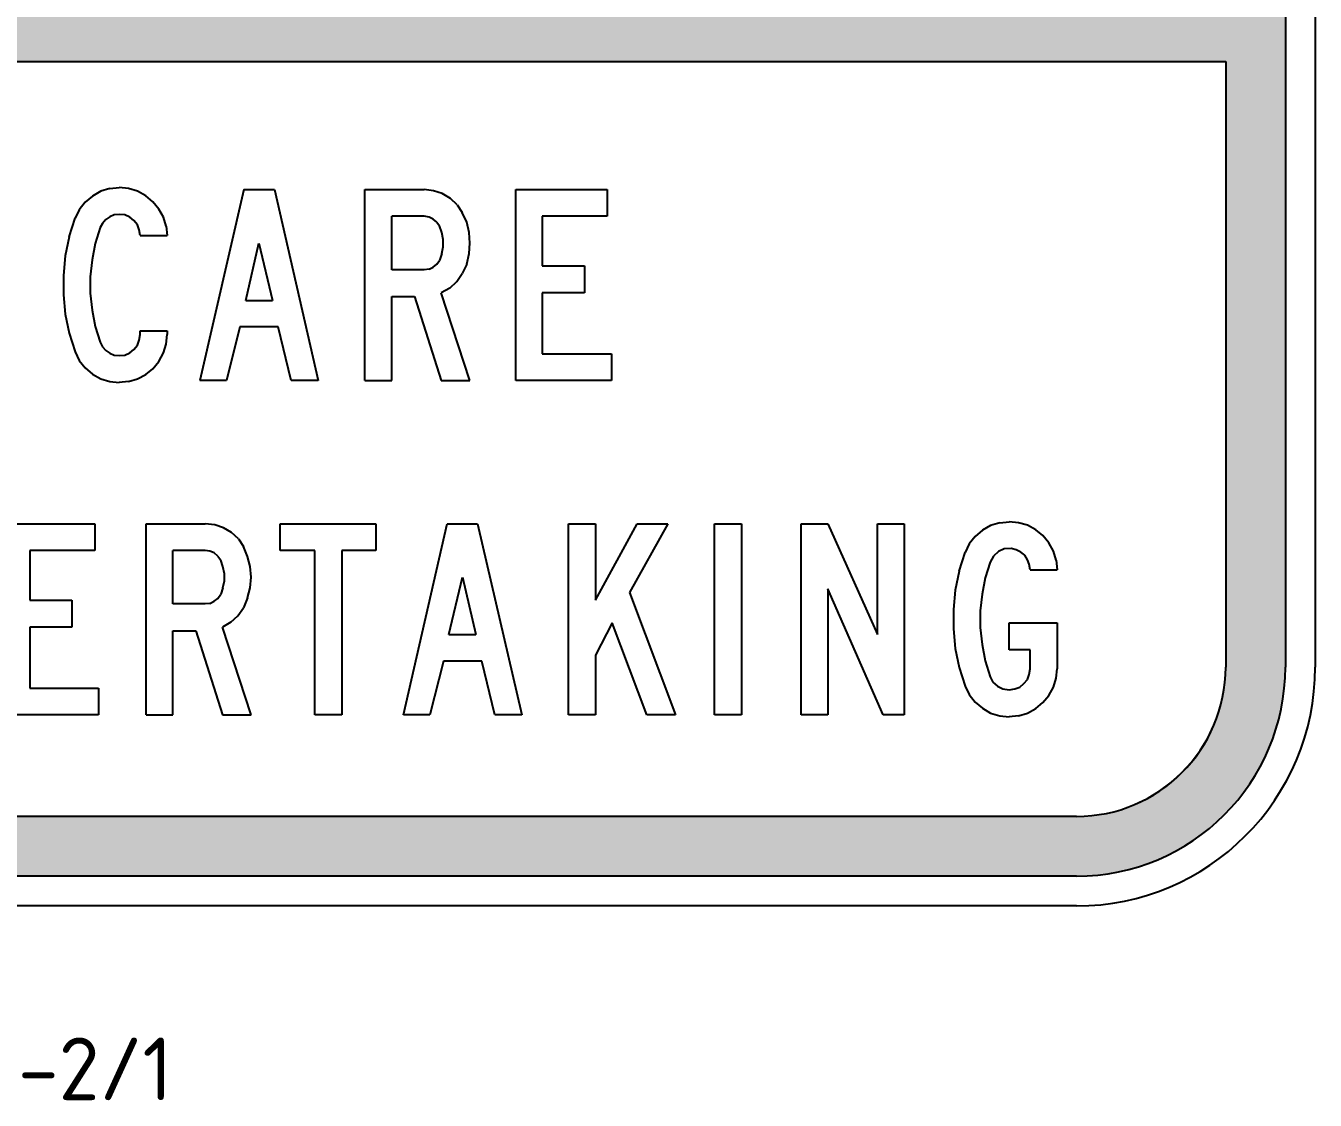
# Model space of a CAD drawing. Extents: x 80 to 227, y 133 to 266.
# Drawn here: x 154.9 to 226.9, y 133.3 to 193.2 of the extents above; entities that cross this region are included whole.
import ezdxf

# ---------------------------------------------------------------- set-up
doc = ezdxf.new("R2010")
doc.units = 0
doc.header["$MEASUREMENT"] = 0
doc.linetypes.add('CENTERX2', pattern=[101.60000000000001, 63.5, -12.7, 12.7, -12.7])
for name, color, linetype in [('L25', 1, 'CONTINUOUS'), ('L35', 3, 'CONTINUOUS'), ('T25', 1, 'CONTINUOUS')]:
    doc.layers.add(name, color=color, linetype=linetype)
doc.styles.add('ISO', font='iso3098b.shx')

msp = doc.modelspace()

# ---------------------------------------------------------------- hatches: boundary and pattern name
at = {"layer": 'L25', "linetype": 'CENTERX2'}
h = msp.add_hatch(color=256, dxfattribs=at)
edge = h.paths.add_edge_path(flags=16)
edge.add_line((93.5327676264148, 261.3655784944086), (213.5327742930815, 261.3655784944085))
edge.add_arc((213.5327742930815, 253.0322454944085), 8.33333300000001, 2.2737367544323206e-13, 90, ccw=False)
edge.add_line((221.8661072930815, 253.0322454944085), (221.8661342930815, 194.5655588277418))
edge.add_line((221.8661342930815, 194.5655588277418), (85.19943462641484, 194.5655588277419))
edge.add_line((85.19943462641483, 194.5655588277419), (85.19943462641481, 253.0322454944086))
edge.add_arc((93.53276762641478, 253.0322454944086), 8.333332999999968, 89.99999999999989, 180, ccw=False)
edge = h.paths.add_edge_path()
edge.add_line((93.5327676264148, 264.6989084944086), (213.5327742930815, 264.6989084944085))
edge.add_arc((213.5327742930815, 253.0322454944085), 11.666663, 1.1368683772161603e-13, 90, ccw=False)
edge.add_line((225.1994372930815, 253.0322454944085), (225.1994372930816, 157.4322388277419))
edge.add_arc((213.5327742930816, 157.4322388277419), 11.666663, -90, 0, ccw=False)
edge.add_line((213.5327742930816, 145.7655758277419), (93.53276762641482, 145.7655758277419))
edge.add_arc((93.53276762641482, 157.4322388277419), 11.666663, 180, 270, ccw=False)
edge.add_line((81.86610462641482, 157.4322388277419), (81.86610462641481, 253.0322454944086))
edge.add_arc((93.53276762641477, 253.0322454944086), 11.66666299999996, 89.99999999999977, 180, ccw=False)
edge = h.paths.add_edge_path(flags=16)
edge.add_line((85.19943462641483, 191.2322588277419), (221.8661342930815, 191.2322588277418))
edge.add_line((221.8661342930815, 191.2322588277418), (221.8661072930816, 157.4322388277419))
edge.add_arc((213.5327676362757, 157.4322454845477), 8.333339656808493, 270.0000457687907, 359.9999542312093, ccw=False)
edge.add_line((213.5327742930816, 149.0989058277418), (93.53276762641482, 149.0989058277419))
edge.add_arc((93.53276762641482, 157.4322388277419), 8.333332999999982, 179.9999999999998, 270, ccw=False)
edge.add_line((85.19943462641483, 157.4322388277419), (85.19943462641483, 191.2322588277419))

# ---------------------------------------------------------------- linework, layer by layer
for points in [[(93.5327676264148, 264.6989084944086), (213.5327742930815, 264.6989084944085, -0.4142135623730941), (225.1994372930815, 253.0322454944085), (225.1994372930816, 157.4322388277419, -0.4142135623730952), (213.5327742930816, 145.7655758277419), (93.53276762641482, 145.7655758277419, -0.4142135623730948), (81.86610462641482, 157.4322388277419), (81.86610462641481, 253.0322454944086, -0.4142135623730958), (93.5327676264148, 264.6989084944086, -2.696818497707233)], [(85.19943462641483, 191.2322588277419), (221.8661342930815, 191.2322588277418), (221.8661072930816, 157.4322388277419, -0.414213094437539), (213.5327742930816, 149.0989058277418), (93.53276762641482, 149.0989058277419, -0.4142135623730958), (85.19943462641483, 157.4322388277419), (85.19943462641483, 191.2322588277419)]]:
    msp.add_lwpolyline(points, format="xyb", dxfattribs=at)
at = {"layer": 'L35'}
for p, q in [((225.1994372930815, 253.0322454944085), (225.1994372930816, 157.4322388277419)), ((226.8661042930815, 253.0322454944085), (226.8661042930815, 157.4322388277419)), ((85.1994076264148, 191.2322588277419), (221.8661342930815, 191.2322588277418)), ((221.8661072930815, 191.2322588277418), (221.8661072930816, 157.4322388277419)), ((158.576455808233, 183.7179088277418), (158.170055808233, 183.3877088277418)), ((159.0336558082329, 183.9973088277418), (158.576455808233, 183.7179088277418)), ((159.541655808233, 184.1497088277418), (159.0336558082329, 183.9973088277418)), ((159.541655808233, 184.1497088277418), (160.0750558082329, 184.2005088277418)), ((160.5830558082329, 184.1497088277418), (160.0750558082329, 184.2005088277418)), ((161.091055808233, 183.9973088277418), (160.5830558082329, 184.1497088277418)), ((161.548255808233, 183.7433088277418), (161.091055808233, 183.9973088277418)), ((161.954655808233, 183.4131088277418), (161.548255808233, 183.7433088277418)), ((167.034655808233, 184.0989088277418), (164.570855808233, 173.4309088277418)), ((167.034655808233, 184.0989088277418), (168.736455808233, 184.0989088277418)), ((168.736455808233, 184.0989088277418), (171.174855808233, 173.4309088277418)), ((173.791055808233, 184.0989088277418), (177.093055808233, 184.0989088277418)), ((173.791055808233, 173.4309088277418), (173.791055808233, 184.0989088277418)), ((177.6264558082329, 184.0227088277418), (177.093055808233, 184.0989088277418)), ((178.109055808233, 183.8703088277418), (177.6264558082329, 184.0227088277418)), ((178.5662558082329, 183.5909088277418), (178.109055808233, 183.8703088277418)), ((182.2238558082329, 184.0989088277418), (187.329255808233, 184.0989088277418)), ((182.2238558082329, 173.4309088277418), (182.2238558082329, 184.0989088277418)), ((187.329255808233, 184.0989088277418), (187.329255808233, 182.6003088277418)), ((157.8398558082329, 182.9559088277418), (157.611255808233, 182.4987088277418)), ((158.170055808233, 183.3877088277418), (157.8398558082329, 182.9559088277418)), ((162.284855808233, 183.0067088277418), (161.954655808233, 183.4131088277418)), ((162.538855808233, 182.5495088277418), (162.284855808233, 183.0067088277418)), ((178.947255808233, 183.2353088277418), (178.5662558082329, 183.5909088277418)), ((178.947255808233, 183.2353088277418), (179.226655808233, 182.8035088277418)), ((157.281055808233, 181.4573088277418), (157.611255808233, 182.4987088277418)), ((159.3130558082329, 182.4225088277418), (159.135255808233, 182.1939088277418)), ((159.541655808233, 182.5749088277418), (159.3130558082329, 182.4225088277418)), ((159.795655808233, 182.6765088277418), (159.541655808233, 182.5749088277418)), ((160.0750558082329, 182.7019088277418), (159.795655808233, 182.6765088277418)), ((160.3798558082329, 182.6765088277418), (160.0750558082329, 182.7019088277418)), ((160.659255808233, 182.5495088277418), (160.3798558082329, 182.6765088277418)), ((160.8878558082329, 182.3717088277418), (160.659255808233, 182.5495088277418)), ((161.091055808233, 182.1177088277418), (160.8878558082329, 182.3717088277418)), ((162.6912558082329, 182.0415088277418), (162.538855808233, 182.5495088277418)), ((175.289655808233, 179.6031088277418), (175.289655808233, 182.6003088277418)), ((177.093055808233, 182.6003088277418), (175.289655808233, 182.6003088277418)), ((177.3724558082329, 182.5495088277418), (177.093055808233, 182.6003088277418)), ((177.601055808233, 182.4479088277418), (177.3724558082329, 182.5495088277418)), ((177.804255808233, 182.2701088277418), (177.601055808233, 182.4479088277418)), ((177.804255808233, 182.2701088277418), (177.9566558082329, 182.0669088277418)), ((179.4806558082329, 182.2701088277418), (179.226655808233, 182.8035088277418)), ((179.6076558082329, 181.6859088277418), (179.4806558082329, 182.2701088277418)), ((183.697055808233, 182.6003088277418), (183.697055808233, 179.8317088277418)), ((187.329255808233, 182.6003088277418), (183.697055808233, 182.6003088277418)), ((159.0082558082329, 181.9653088277418), (158.7288558082329, 181.0763088277418)), ((159.135255808233, 182.1939088277418), (159.0082558082329, 181.9653088277418)), ((161.1926558082329, 181.8383088277418), (161.091055808233, 182.1177088277418)), ((161.243455808233, 181.5335088277418), (161.1926558082329, 181.8383088277418)), ((161.243455808233, 181.5335088277418), (162.742055808233, 181.5335088277418)), ((162.6912558082329, 182.0415088277418), (162.742055808233, 181.5335088277418)), ((178.0836558082329, 181.6859088277418), (177.9566558082329, 182.0669088277418)), ((178.159855808233, 181.3049088277418), (178.0836558082329, 181.6859088277418)), ((179.658455808233, 181.1017088277418), (179.6076558082329, 181.6859088277418)), ((157.281055808233, 181.4573088277418), (157.052455808233, 180.3905088277418)), ((158.7288558082329, 181.0763088277418), (158.5510558082329, 180.1619088277418)), ((167.136255808233, 177.9013088277418), (167.8728558082329, 181.1017088277418)), ((167.8728558082329, 181.1017088277418), (168.6348558082329, 177.9013088277418)), ((178.0836558082329, 180.5175088277418), (178.159855808233, 180.8985088277418)), ((178.159855808233, 180.8985088277418), (178.159855808233, 181.3049088277418)), ((179.6076558082329, 180.5175088277418), (179.658455808233, 181.1017088277418)), ((157.052455808233, 180.3905088277418), (156.950855808233, 179.2983088277418)), ((158.5510558082329, 180.1619088277418), (158.4494558082329, 179.2221088277418)), ((177.804255808233, 179.9333088277418), (177.9566558082329, 180.1365088277418)), ((178.0836558082329, 180.5175088277418), (177.9566558082329, 180.1365088277418)), ((179.4806558082329, 179.9333088277418), (179.6076558082329, 180.5175088277418)), ((177.093055808233, 179.6031088277418), (175.289655808233, 179.6031088277418)), ((177.3724558082329, 179.6539088277418), (177.093055808233, 179.6031088277418)), ((177.3724558082329, 179.6539088277418), (177.601055808233, 179.7555088277418)), ((177.601055808233, 179.7555088277418), (177.804255808233, 179.9333088277418)), ((178.921855808233, 178.9681088277418), (179.226655808233, 179.3999088277418)), ((179.4806558082329, 179.9333088277418), (179.226655808233, 179.3999088277418)), ((183.697055808233, 179.8317088277418), (186.059255808233, 179.8317088277418)), ((186.059255808233, 179.8317088277418), (186.059255808233, 178.3331088277418)), ((156.950855808233, 179.2983088277418), (156.950855808233, 178.2061088277418)), ((158.4494558082329, 179.2221088277418), (158.4494558082329, 178.3077088277418)), ((178.5408558082329, 178.5871088277418), (178.921855808233, 178.9681088277418)), ((156.950855808233, 178.2061088277418), (157.052455808233, 177.1393088277418)), ((158.4494558082329, 178.3077088277418), (158.5510558082329, 177.3679088277418)), ((167.136255808233, 177.9013088277418), (168.6348558082329, 177.9013088277418)), ((175.289655808233, 178.1299088277418), (176.5596558082329, 178.1299088277418)), ((175.289655808233, 173.4309088277418), (175.289655808233, 178.1299088277418)), ((176.5596558082329, 178.1299088277418), (178.058255808233, 173.4309088277418)), ((178.5408558082329, 178.5871088277418), (178.058255808233, 178.3331088277418)), ((179.658455808233, 173.4309088277418), (178.058255808233, 178.3331088277418)), ((183.697055808233, 178.3331088277418), (183.697055808233, 174.9295088277418)), ((186.059255808233, 178.3331088277418), (183.697055808233, 178.3331088277418)), ((158.5510558082329, 177.3679088277418), (158.7288558082329, 176.4535088277418)), ((157.052455808233, 177.1393088277418), (157.281055808233, 176.0725088277418)), ((158.7288558082329, 176.4535088277418), (159.0082558082329, 175.5645088277418)), ((157.281055808233, 176.0725088277418), (157.611255808233, 175.0311088277418)), ((161.1926558082329, 175.6915088277418), (161.243455808233, 175.9963088277418)), ((161.243455808233, 176.1995088277418), (162.742055808233, 176.1995088277418)), ((161.243455808233, 175.9963088277418), (161.243455808233, 176.1995088277418)), ((162.6912558082329, 175.4629088277418), (162.742055808233, 175.9963088277418)), ((162.742055808233, 176.1995088277418), (162.742055808233, 175.9963088277418)), ((166.8060558082329, 176.4281088277418), (166.0694558082329, 173.4309088277418)), ((168.9396558082329, 176.4281088277418), (166.8060558082329, 176.4281088277418)), ((169.676255808233, 173.4309088277418), (168.9396558082329, 176.4281088277418)), ((157.611255808233, 175.0311088277418), (157.8398558082329, 174.5485088277418)), ((159.0082558082329, 175.5645088277418), (159.135255808233, 175.3105088277418)), ((159.135255808233, 175.3105088277418), (159.3130558082329, 175.1073088277418)), ((159.3130558082329, 175.1073088277418), (159.541655808233, 174.9549088277418)), ((160.659255808233, 174.9803088277418), (160.8878558082329, 175.1581088277418)), ((160.8878558082329, 175.1581088277418), (161.091055808233, 175.4121088277418)), ((161.091055808233, 175.4121088277418), (161.1926558082329, 175.6915088277418)), ((162.538855808233, 174.9803088277418), (162.6912558082329, 175.4629088277418)), ((157.8398558082329, 174.5485088277418), (158.170055808233, 174.1421088277418)), ((159.541655808233, 174.9549088277418), (159.795655808233, 174.8533088277418)), ((159.795655808233, 174.8533088277418), (160.0750558082329, 174.8279088277418)), ((160.0750558082329, 174.8279088277418), (160.3798558082329, 174.8533088277418)), ((160.3798558082329, 174.8533088277418), (160.659255808233, 174.9803088277418)), ((161.954655808233, 174.0913088277418), (162.284855808233, 174.4977088277418)), ((162.284855808233, 174.4977088277418), (162.538855808233, 174.9803088277418)), ((183.697055808233, 174.9295088277418), (187.5578558082329, 174.9295088277418)), ((187.5578558082329, 174.9295088277418), (187.5578558082329, 173.4309088277418)), ((158.170055808233, 174.1421088277418), (158.576455808233, 173.7865088277418)), ((158.576455808233, 173.7865088277418), (159.0336558082329, 173.5325088277418)), ((161.091055808233, 173.5325088277418), (161.548255808233, 173.7611088277418)), ((161.548255808233, 173.7611088277418), (161.954655808233, 174.0913088277418)), ((159.0336558082329, 173.5325088277418), (159.541655808233, 173.3801088277418)), ((159.541655808233, 173.3801088277418), (160.0750558082329, 173.3293088277418)), ((160.5830558082329, 173.3801088277418), (160.0750558082329, 173.3293088277418)), ((160.5830558082329, 173.3801088277418), (161.091055808233, 173.5325088277418)), ((166.0694558082329, 173.4309088277418), (164.570855808233, 173.4309088277418)), ((171.174855808233, 173.4309088277418), (169.676255808233, 173.4309088277418)), ((173.791055808233, 173.4309088277418), (175.289655808233, 173.4309088277418)), ((178.058255808233, 173.4309088277418), (179.658455808233, 173.4309088277418)), ((187.5578558082329, 173.4309088277418), (182.2238558082329, 173.4309088277418)), ((153.5705270203542, 165.4322421610752), (158.7013270203542, 165.4322421610752)), ((158.7013270203542, 165.4322421610752), (158.7013270203542, 163.9336421610752)), ((161.5715270203542, 165.4322421610752), (164.8735270203542, 165.4322421610752)), ((161.5715270203542, 154.7642421610752), (161.5715270203542, 165.4322421610752)), ((165.4069270203542, 165.3814421610752), (164.8735270203542, 165.4322421610752)), ((165.8895270203542, 165.2036421610752), (165.4069270203542, 165.3814421610752)), ((166.3467270203542, 164.9496421610752), (165.8895270203542, 165.2036421610752)), ((166.7277270203542, 164.5940421610752), (166.3467270203542, 164.9496421610752)), ((169.0645270203542, 165.4322421610752), (174.3985270203542, 165.4322421610752)), ((169.0645270203542, 163.9336421610752), (169.0645270203542, 165.4322421610752)), ((174.3985270203542, 165.4322421610752), (174.3985270203542, 163.9336421610752)), ((175.9479270203542, 154.7642421610752), (178.3863270203542, 165.4322421610752)), ((178.3863270203542, 165.4322421610752), (180.0881270203542, 165.4322421610752)), ((180.0881270203542, 165.4322421610752), (182.5519270203542, 154.7642421610752)), ((185.1681270203542, 165.4322421610752), (186.6667270203542, 165.4322421610752)), ((185.1681270203542, 154.7642421610752), (185.1681270203542, 165.4322421610752)), ((186.6667270203542, 161.1650421610751), (189.0035270203542, 165.4322421610752)), ((186.6667270203542, 165.4322421610752), (186.6667270203542, 161.1650421610751)), ((190.7053270203542, 165.4322421610752), (188.5717270203542, 161.5968421610752)), ((189.0035270203542, 165.4322421610752), (190.7053270203542, 165.4322421610752)), ((193.3215270203542, 165.4322421610752), (194.8201270203542, 165.4322421610752)), ((193.3215270203542, 154.7642421610752), (193.3215270203542, 165.4322421610752)), ((194.8201270203542, 165.4322421610752), (194.8201270203542, 154.7642421610752)), ((198.1475270203542, 165.4322421610752), (199.6461270203542, 165.4322421610752)), ((198.1475270203542, 154.7642421610752), (198.1475270203542, 165.4322421610752)), ((199.6461270203542, 165.4322421610752), (202.4147270203542, 159.2600421610752)), ((202.4147270203542, 165.4322421610752), (203.9133270203542, 165.4322421610752)), ((202.4147270203542, 159.2600421610752), (202.4147270203542, 165.4322421610752)), ((203.9133270203542, 165.4322421610752), (203.9133270203542, 154.7642421610752)), ((208.2821270203542, 165.0766421610752), (207.8757270203542, 164.7210421610752)), ((208.7393270203542, 165.3306421610752), (208.2821270203542, 165.0766421610752)), ((209.2473270203542, 165.4830421610752), (208.7393270203542, 165.3306421610752)), ((209.2473270203542, 165.4830421610752), (209.7807270203542, 165.5338421610752)), ((210.2887270203542, 165.4830421610752), (209.7807270203542, 165.5338421610752)), ((210.7967270203542, 165.3560421610752), (210.2887270203542, 165.4830421610752)), ((211.2539270203542, 165.1020421610752), (210.7967270203542, 165.3560421610752)), ((211.6603270203542, 164.7718421610752), (211.2539270203542, 165.1020421610752)), ((166.7277270203542, 164.5940421610752), (167.0071270203542, 164.1622421610752)), ((207.5455270203542, 164.3146421610752), (207.3169270203542, 163.8320421610752)), ((207.8757270203542, 164.7210421610752), (207.5455270203542, 164.3146421610752)), ((211.9905270203542, 164.3654421610752), (211.6603270203542, 164.7718421610752)), ((212.2445270203542, 163.9082421610752), (211.9905270203542, 164.3654421610752)), ((155.0691270203542, 163.9336421610752), (155.0691270203542, 161.1650421610751)), ((158.7013270203542, 163.9336421610752), (155.0691270203542, 163.9336421610752)), ((163.0701270203542, 160.9618421610752), (163.0701270203542, 163.9336421610752)), ((164.8735270203542, 163.9336421610752), (163.0701270203542, 163.9336421610752)), ((165.1275270203542, 163.9082421610752), (164.8735270203542, 163.9336421610752)), ((165.3815270203542, 163.8066421610752), (165.1275270203542, 163.9082421610752)), ((165.5847270203542, 163.6288421610752), (165.3815270203542, 163.8066421610752)), ((165.5847270203542, 163.6288421610752), (165.7371270203542, 163.4002421610752)), ((167.2357270203542, 163.6034421610752), (167.0071270203542, 164.1622421610752)), ((167.3881270203542, 163.0446421610752), (167.2357270203542, 163.6034421610752)), ((170.9949270203542, 163.9336421610752), (169.0645270203542, 163.9336421610752)), ((170.9949270203542, 154.7642421610752), (170.9949270203542, 163.9336421610752)), ((172.4935270203542, 163.9336421610752), (172.4935270203542, 154.7642421610752)), ((174.3985270203542, 163.9336421610752), (172.4935270203542, 163.9336421610752)), ((206.9867270203542, 162.7906421610752), (207.3169270203542, 163.8320421610752)), ((208.8917270203542, 163.6288421610752), (208.7139270203542, 163.2986421610752)), ((209.1711270203542, 163.8828421610752), (208.8917270203542, 163.6288421610752)), ((209.5013270203542, 164.0352421610752), (209.1711270203542, 163.8828421610752)), ((209.8823270203542, 164.0606421610752), (209.5013270203542, 164.0352421610752)), ((210.1617270203542, 163.9844421610752), (209.8823270203542, 164.0606421610752)), ((210.4157270203542, 163.8574421610752), (210.1617270203542, 163.9844421610752)), ((210.6443270203542, 163.6796421610752), (210.4157270203542, 163.8574421610752)), ((210.7967270203542, 163.4256421610752), (210.6443270203542, 163.6796421610752)), ((212.3969270203542, 163.4002421610752), (212.2445270203542, 163.9082421610752)), ((165.8641270203542, 163.0446421610752), (165.7371270203542, 163.4002421610752)), ((165.9403270203542, 162.6382421610752), (165.8641270203542, 163.0446421610752)), ((167.4389270203542, 162.4604421610752), (167.3881270203542, 163.0446421610752)), ((206.9867270203542, 162.7906421610752), (206.7581270203542, 161.7238421610752)), ((208.7139270203542, 163.2986421610752), (208.4345270203542, 162.4096421610752)), ((210.8983270203542, 163.1716421610752), (210.7967270203542, 163.4256421610752)), ((210.9491270203542, 162.8668421610752), (210.8983270203542, 163.1716421610752)), ((210.9491270203542, 162.8668421610752), (212.4477270203542, 162.8668421610752)), ((212.3969270203542, 163.4002421610752), (212.4477270203542, 162.8668421610752)), ((165.8641270203542, 161.8508421610752), (165.9403270203542, 162.2572421610752)), ((165.9403270203542, 162.2572421610752), (165.9403270203542, 162.6382421610752)), ((167.3881270203542, 161.8508421610752), (167.4389270203542, 162.4604421610752)), ((178.4879270203542, 159.2600421610752), (179.2499270203542, 162.4604421610752)), ((179.2499270203542, 162.4604421610752), (179.9865270203542, 159.2600421610752)), ((208.4345270203542, 162.4096421610752), (208.2567270203542, 161.4952421610752)), ((165.5847270203542, 161.2666421610752), (165.7371270203542, 161.4952421610752)), ((165.8641270203542, 161.8508421610752), (165.7371270203542, 161.4952421610752)), ((167.2357270203542, 161.2920421610752), (167.3881270203542, 161.8508421610752)), ((188.5717270203542, 161.5968421610752), (191.1371270203542, 154.7642421610752)), ((199.6461270203542, 161.8000421610752), (199.6461270203542, 154.7642421610752)), ((202.7449270203542, 154.7642421610752), (199.6461270203542, 161.8000421610752)), ((206.7581270203542, 161.7238421610752), (206.6565270203542, 160.6570421610752)), ((208.2567270203542, 161.4952421610752), (208.1551270203542, 160.5808421610752)), ((155.0691270203542, 161.1650421610751), (157.4313270203542, 161.1650421610751)), ((157.4313270203542, 161.1650421610751), (157.4313270203542, 159.6664421610752)), ((164.8735270203542, 160.9618421610752), (163.0701270203542, 160.9618421610752)), ((165.1275270203542, 160.9872421610752), (164.8735270203542, 160.9618421610752)), ((165.1275270203542, 160.9872421610752), (165.3815270203542, 161.1142421610752)), ((165.3815270203542, 161.1142421610752), (165.5847270203542, 161.2666421610752)), ((166.7023270203542, 160.3014421610752), (167.0071270203542, 160.7332421610752)), ((167.2357270203542, 161.2920421610752), (167.0071270203542, 160.7332421610752)), ((206.6565270203542, 160.6570421610752), (206.6565270203542, 159.5648421610752)), ((166.2959270203542, 159.9458421610751), (165.8387270203542, 159.6664421610752)), ((166.2959270203542, 159.9458421610751), (166.7023270203542, 160.3014421610752)), ((187.6065270203542, 159.8950421610752), (186.6667270203542, 158.0916421610752)), ((189.5369270203542, 154.7642421610752), (187.6065270203542, 159.8950421610752)), ((208.1551270203542, 160.5808421610752), (208.1551270203542, 159.6410421610751)), ((209.7807270203542, 159.8950421610752), (212.4477270203542, 159.8950421610752)), ((209.7807270203542, 158.3964421610752), (209.7807270203542, 159.8950421610752)), ((212.4477270203542, 159.8950421610752), (212.4477270203542, 157.3296421610752)), ((155.0691270203542, 159.6664421610752), (155.0691270203542, 156.2628421610752)), ((157.4313270203542, 159.6664421610752), (155.0691270203542, 159.6664421610752)), ((163.0701270203542, 159.4632421610752), (164.3401270203542, 159.4632421610752)), ((163.0701270203542, 154.7642421610752), (163.0701270203542, 159.4632421610752)), ((164.3401270203542, 159.4632421610752), (165.8387270203542, 154.7642421610752)), ((167.4389270203542, 154.7642421610752), (165.8387270203542, 159.6664421610752)), ((178.4879270203542, 159.2600421610752), (179.9865270203542, 159.2600421610752)), ((206.6565270203542, 159.5648421610752), (206.7581270203542, 158.4726421610752)), ((208.1551270203542, 159.6410421610751), (208.2567270203542, 158.7012421610752)), ((206.7581270203542, 158.4726421610752), (206.9867270203542, 157.4058421610752)), ((208.2567270203542, 158.7012421610752), (208.4345270203542, 157.7868421610752)), ((178.1831270203542, 157.7614421610752), (177.4211270203542, 154.7642421610752)), ((180.3167270203542, 157.7614421610752), (178.1831270203542, 157.7614421610752)), ((181.0533270203542, 154.7642421610752), (180.3167270203542, 157.7614421610752)), ((186.6667270203542, 158.0916421610752), (186.6667270203542, 154.7642421610752)), ((208.4345270203542, 157.7868421610752), (208.7139270203542, 156.8978421610751)), ((210.9491270203542, 158.3964421610752), (209.7807270203542, 158.3964421610752)), ((210.9491270203542, 157.3296421610752), (210.9491270203542, 158.3964421610752)), ((206.9867270203542, 157.4058421610752), (207.3169270203542, 156.3644421610752)), ((210.7967270203542, 156.7454421610751), (210.8983270203542, 157.0248421610752)), ((210.8983270203542, 157.0248421610752), (210.9491270203542, 157.3296421610752)), ((212.3969270203542, 156.8216421610752), (212.4477270203542, 157.3296421610752)), ((207.3169270203542, 156.3644421610752), (207.5455270203542, 155.9072421610752)), ((208.7139270203542, 156.8978421610751), (208.8663270203542, 156.5930421610751)), ((208.8663270203542, 156.5930421610751), (209.1203270203542, 156.3644421610752)), ((209.1203270203542, 156.3644421610752), (209.4251270203542, 156.2120421610752)), ((210.0855270203542, 156.2120421610752), (210.3649270203542, 156.3136421610752)), ((210.3649270203542, 156.3136421610752), (210.5935270203542, 156.5168421610752)), ((210.5935270203542, 156.5168421610752), (210.7967270203542, 156.7454421610751)), ((211.9905270203542, 155.8564421610752), (212.2445270203542, 156.3136421610752)), ((212.2445270203542, 156.3136421610752), (212.3969270203542, 156.8216421610752)), ((155.0691270203542, 156.2628421610752), (158.9045270203542, 156.2628421610752)), ((158.9045270203542, 156.2628421610752), (158.9045270203542, 154.7642421610752)), ((207.5455270203542, 155.9072421610752), (207.8757270203542, 155.4754421610752)), ((209.4251270203542, 156.2120421610752), (209.7807270203542, 156.1612421610752)), ((209.7807270203542, 156.1612421610752), (210.0855270203542, 156.2120421610752)), ((211.6603270203542, 155.4500421610752), (211.9905270203542, 155.8564421610752)), ((207.8757270203542, 155.4754421610752), (208.2821270203542, 155.1452421610752)), ((208.2821270203542, 155.1452421610752), (208.7393270203542, 154.8658421610752)), ((208.7393270203542, 154.8658421610752), (209.2473270203542, 154.7134421610752)), ((210.2887270203542, 154.7134421610752), (210.7967270203542, 154.8658421610752)), ((210.7967270203542, 154.8658421610752), (211.2539270203542, 155.1198421610752)), ((211.2539270203542, 155.1198421610752), (211.6603270203542, 155.4500421610752)), ((158.9045270203542, 154.7642421610752), (153.5705270203542, 154.7642421610752)), ((161.5715270203542, 154.7642421610752), (163.0701270203542, 154.7642421610752)), ((165.8387270203542, 154.7642421610752), (167.4389270203542, 154.7642421610752)), ((172.4935270203542, 154.7642421610752), (170.9949270203542, 154.7642421610752)), ((177.4211270203542, 154.7642421610752), (175.9479270203542, 154.7642421610752)), ((182.5519270203542, 154.7642421610752), (181.0533270203542, 154.7642421610752)), ((186.6667270203542, 154.7642421610752), (185.1681270203542, 154.7642421610752)), ((191.1371270203542, 154.7642421610752), (189.5369270203542, 154.7642421610752)), ((194.8201270203542, 154.7642421610752), (193.3215270203542, 154.7642421610752)), ((199.6461270203542, 154.7642421610752), (198.1475270203542, 154.7642421610752)), ((203.9133270203542, 154.7642421610752), (202.7449270203542, 154.7642421610752)), ((209.2473270203542, 154.7134421610752), (209.7807270203542, 154.6626421610752)), ((210.2887270203542, 154.7134421610752), (209.7807270203542, 154.6626421610752)), ((213.5327742930816, 149.0989058277418), (93.53276762641482, 149.0989058277419)), ((213.5327742930816, 145.7655758277419), (93.53276762641482, 145.7655758277419)), ((213.5327742930816, 144.0989088277419), (93.53276762641482, 144.0989088277419))]:
    msp.add_line(p, q, dxfattribs=at)
for radius in [13.33333, 11.666663, 8.333332999999998]:
    msp.add_arc((213.5327742930816, 157.4322388277419), radius, 270, 1.272221872585407e-14, dxfattribs=at)

# ---------------------------------------------------------------- texts
at = {"layer": 'T25', "color": 3, "style": 'ISO'}
msp.add_text('MR-WM-2/1', height=3.5, dxfattribs=at).set_placement((139.1493307248484, 133.2544186684053))

doc.saveas('drawing.dxf')
